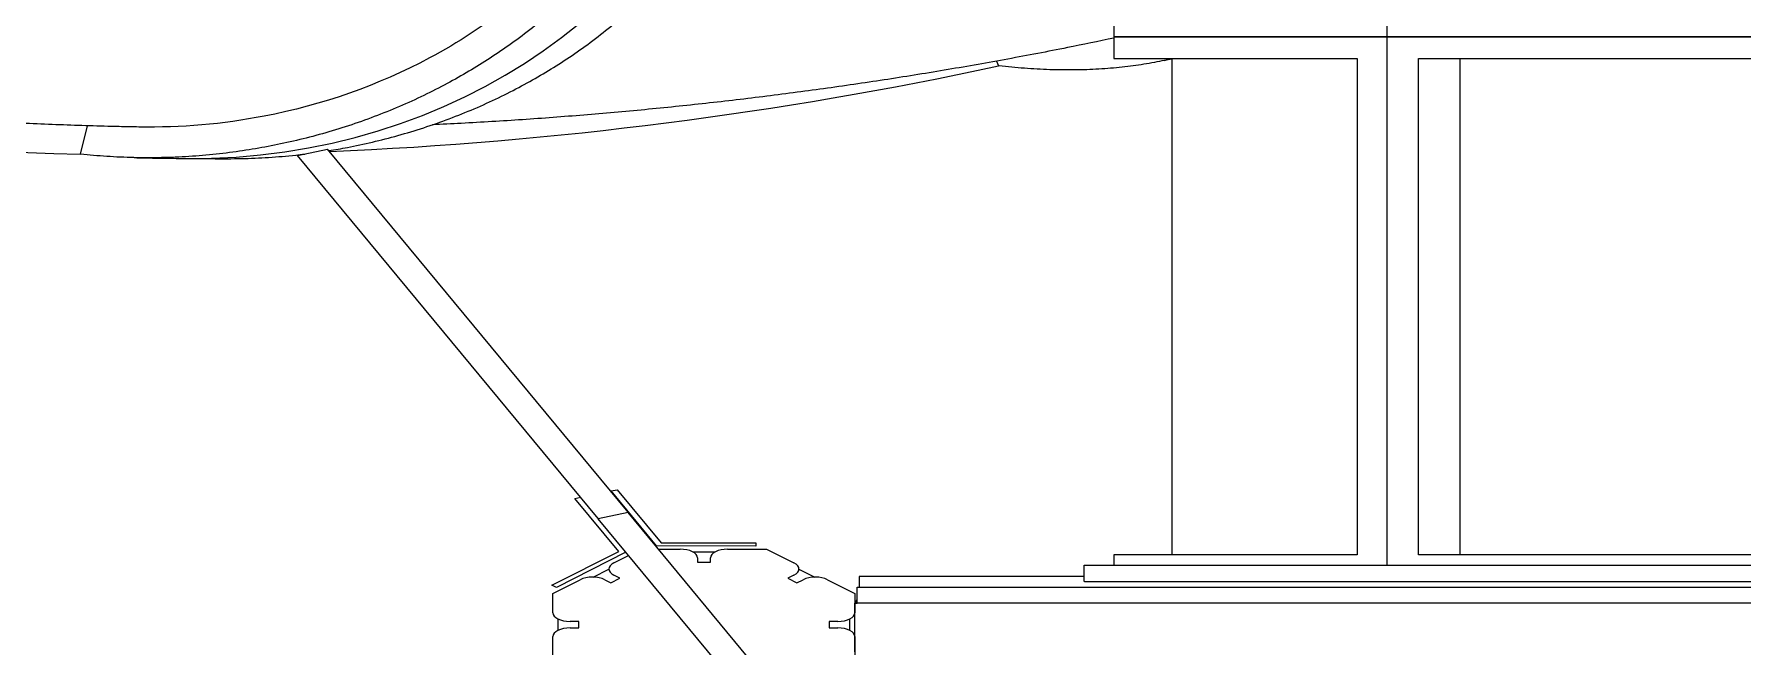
# Model space of a CAD drawing. Header units: millimetres. Extents: x 29838256 to 30236675, y -914750 to -833241.
# Drawn here: x 29970355 to 29971147, y -837465 to -837181 of the extents above; entities that cross this region are included whole.
import ezdxf

# ---------------------------------------------------------------- set-up
doc = ezdxf.new("R2010")
doc.units = ezdxf.units.MM
doc.header["$LTSCALE"] = 600
doc.header["$MEASUREMENT"] = 0
doc.layers.add('e-plan', color=9, linetype='CONTINUOUS')

msp = doc.modelspace()

# ---------------------------------------------------------------- linework, layer by layer
at = {"layer": 'e-plan', "extrusion": (0, -0.866025, 0.5)}
for p, q in [((29970981.79, -836932.02, 38199.82), (29970981.8, -837182.06, 37766.74)), ((29970981.79, -836932.02, 38199.82), (29970981.8, -837182.06, 37766.74)), ((29970855.25, -837172.06, 37784.06), (29970855.25, -837182.07, 37766.74)), ((29970981.8, -837182.06, 37766.74), (29970855.25, -837182.07, 37766.74)), ((29970855.25, -837182.07, 37766.74), (29970981.8, -837182.06, 37766.74)), ((29970855.25, -837182.07, 37766.74), (29970855.25, -837192.07, 37749.41)), ((29970981.8, -837182.06, 37766.74), (29970981.81, -837426.95, 37342.58)), ((29971592.85, -837182.06, 37766.75), (29970981.8, -837182.06, 37766.74)), ((29970981.8, -837182.06, 37766.74), (29970981.81, -837426.95, 37342.58)), ((29970981.8, -837182.06, 37766.74), (29971592.85, -837182.06, 37766.75)), ((29970800.9, -837193.25, 37747.37), (29970801.84, -837195.47, 37743.53)), ((29970855.25, -837192.07, 37749.41), (29970967.99, -837192.07, 37749.41)), ((29970882.1, -837192.07, 37749.41), (29970882.11, -837422.11, 37350.98)), ((29970967.99, -837192.07, 37749.41), (29970968, -837422.1, 37350.98)), ((29970996.44, -837192.07, 37749.42), (29971578.37, -837192.06, 37749.43)), ((29970996.45, -837422.1, 37350.98), (29970996.44, -837192.07, 37749.42)), ((29971015.55, -837192.07, 37749.42), (29971015.56, -837422.1, 37350.98)), ((29970379.34, -837223.22, 37695.45), (29970376.03, -837236.37, 37672.68)), ((29970476.9, -837237.02, 37671.55), (29970490.76, -837234.15, 37676.53)), ((29970616.27, -837405.24, 37380.18), (29970476.9, -837237.02, 37671.55)), ((29970630.13, -837402.37, 37385.15), (29970490.76, -837234.15, 37676.53)), ((29970622.23, -837392.53, 37402.2), (29970625.01, -837391.96, 37403.19)), ((29970625.01, -837391.96, 37403.19), (29970645.37, -837416.53, 37360.62)), ((29970605.39, -837396.02, 37396.15), (29970608.16, -837395.45, 37397.15)), ((29970625.75, -837420.6, 37353.59), (29970605.39, -837396.02, 37396.15)), ((29970643.29, -837417.94, 37358.19), (29970622.23, -837392.53, 37402.2)), ((29970616.19, -837405.39, 37379.93), (29970616.36, -837405.35, 37379.99)), ((29971252.46, -838173.39, 36049.71), (29970616.19, -837405.39, 37379.93)), ((29970616.27, -837405.24, 37380.18), (29970630.13, -837402.37, 37385.15)), ((29970616.36, -837405.35, 37379.99), (29970616.27, -837405.24, 37380.18)), ((29971266.32, -838170.52, 36054.68), (29970630.05, -837402.52, 37384.9)), ((29970643.07, -837417.99, 37358.11), (29970630.13, -837402.37, 37385.15)), ((29970594.7, -837436.19, 37326.58), (29970625.75, -837420.6, 37353.59)), ((29970629.06, -837420.93, 37353.01), (29970596.83, -837437.25, 37324.75)), ((29970623.5, -837425.89, 37344.41), (29970630.34, -837422.47, 37350.34)), ((29970642.89, -837418.02, 37358.04), (29970643.07, -837417.99, 37358.11)), ((29970689.36, -837418.08, 37357.94), (29970643.29, -837417.94, 37358.19)), ((29970644.14, -837419.53, 37355.44), (29970654.23, -837419.53, 37355.44)), ((29970645.37, -837416.53, 37360.62), (29970689.37, -837416.58, 37360.54)), ((29970660.04, -837420.78, 37353.27), (29970670.42, -837420.78, 37353.27)), ((29970662.23, -837423.53, 37348.51), (29970662.23, -837425.53, 37345.04)), ((29970668.23, -837425.53, 37345.04), (29970668.23, -837423.53, 37348.51)), ((29970676.23, -837419.53, 37355.44), (29970694.23, -837419.53, 37355.44)), ((29970689.37, -837416.58, 37360.54), (29970689.36, -837418.08, 37357.94)), ((29970694.23, -837419.53, 37355.44), (29970706.96, -837425.89, 37344.42)), ((29970968, -837422.1, 37350.98), (29970855.26, -837422.11, 37350.97)), ((29970855.26, -837422.11, 37350.97), (29970855.26, -837426.95, 37342.58)), ((29971578.38, -837422.1, 37350.99), (29970996.45, -837422.1, 37350.98)), ((29970613.82, -837432.5, 37332.97), (29970621.16, -837428.83, 37339.32)), ((29970626.33, -837432.97, 37332.16), (29970623.5, -837431.55, 37334.61)), ((29970662.23, -837425.53, 37345.04), (29970668.23, -837425.53, 37345.04)), ((29970706.96, -837431.55, 37334.62), (29970704.13, -837432.97, 37332.17)), ((29970709.3, -837428.83, 37339.33), (29970716.64, -837432.5, 37332.97)), ((29970841.51, -837434.46, 37329.59), (29970841.51, -837426.95, 37342.58)), ((29970841.51, -837426.95, 37342.58), (29970841.59, -837426.95, 37342.58)), ((29970841.59, -837426.95, 37342.58), (29971197.97, -837426.95, 37342.58)), ((29970596.83, -837437.25, 37324.75), (29970594.7, -837436.19, 37326.58)), ((29970595.22, -837440.04, 37319.92), (29970607.94, -837433.67, 37330.94)), ((29970619.26, -837433.67, 37330.94), (29970622.09, -837435.09, 37328.49)), ((29970622.09, -837435.09, 37328.49), (29970626.33, -837432.97, 37332.16)), ((29970704.13, -837432.97, 37332.17), (29970708.37, -837435.09, 37328.49)), ((29970708.37, -837435.09, 37328.49), (29970711.2, -837433.67, 37330.94)), ((29970722.51, -837433.67, 37330.94), (29970735.24, -837440.04, 37319.92)), ((29970736.24, -837437.11, 37324.99), (29971838.43, -837437.1, 37325.01)), ((29970736.24, -837444.61, 37312), (29970736.24, -837437.11, 37324.99)), ((29970737.24, -837432.11, 37333.64), (29970737.24, -837437.11, 37324.99)), ((29970841.51, -837432.11, 37333.64), (29970737.24, -837432.11, 37333.64)), ((29970841.51, -837432.11, 37333.65), (29970737.24, -837432.11, 37333.65)), ((29970737.24, -837432.11, 37333.65), (29970737.24, -837432.11, 37333.64)), ((29970841.59, -837434.46, 37329.59), (29970841.51, -837434.46, 37329.59)), ((29970841.59, -837434.46, 37329.59), (29971197.97, -837434.45, 37329.59)), ((29970595.22, -837449.04, 37304.33), (29970595.22, -837440.04, 37319.92)), ((29970735.24, -837440.04, 37319.92), (29970735.24, -837449.03, 37304.33)), ((29970735.24, -837444.61, 37312), (29970736.24, -837444.61, 37312)), ((29970735.24, -837467.11, 37273.02), (29970735.24, -837444.61, 37312)), ((29970736.24, -837443.28, 37314.29), (29970735.74, -837443.28, 37314.29)), ((29970735.74, -837444.61, 37312), (29970735.74, -837443.28, 37314.29)), ((29971838.43, -837444.6, 37312.01), (29970736.24, -837444.61, 37312)), ((29970597.72, -837457.13, 37290.31), (29970597.72, -837451.94, 37299.3)), ((29970607.22, -837453.04, 37297.4), (29970603.22, -837453.04, 37297.4)), ((29970607.22, -837456.04, 37292.2), (29970607.22, -837453.04, 37297.4)), ((29970727.24, -837453.04, 37297.4), (29970723.24, -837453.04, 37297.4)), ((29970723.24, -837453.04, 37297.4), (29970723.24, -837456.04, 37292.21)), ((29970732.74, -837451.94, 37299.3), (29970732.74, -837457.13, 37290.31)), ((29970595.22, -837469.04, 37269.69), (29970595.22, -837460.04, 37285.28)), ((29970603.22, -837456.04, 37292.2), (29970607.22, -837456.04, 37292.2)), ((29970723.24, -837456.04, 37292.21), (29970727.24, -837456.04, 37292.21)), ((29970735.24, -837460.04, 37285.28), (29970735.24, -837469.04, 37269.69))]:
    msp.add_line(p, q, dxfattribs=at)
for centre, start, end in [((29970654.23, -386367.01, 743904.3), 0.00119, 90.00119), ((29970676.23, -386367.01, 743904.3), 90.00119, 180.00119), ((29970629.16, -386377.39, 743904.3), 135.00119, 225.00119), ((29970701.3, -386377.39, 743904.3), 315.00119, 45.00119), ((29970613.6, -386392.95, 743904.3), 45.00119, 135.00119), ((29970716.86, -386392.95, 743904.3), 45.00119, 135.00119), ((29970603.22, -386418.02, 743904.3), 180.00119, 270.00119), ((29970727.24, -386418.02, 743904.3), 270.00119, 0.00119), ((29970603.22, -386440.02, 743904.3), 90.00119, 180.00119), ((29970727.24, -386440.02, 743904.3), 0.00119, 90.00119)]:
    msp.add_arc(centre, 8, start, end, dxfattribs=at)
at = {"layer": 'e-plan', "extrusion": (-2.77556e-17, -0.866025, 0.5)}
msp.add_ellipse((29970162.03, -836985.83, 38106.62), major_axis=(209.49, 188.94, 327.26), ratio=0.588243, start_param=3.269806, end_param=4.840602, dxfattribs=at)
at = {"layer": 'e-plan', "extrusion": (8.32667e-17, -0.866025, 0.5)}
msp.add_ellipse((29970162.03, -836985.83, 38106.62), major_axis=(209.49, 188.94, 327.26), ratio=0.588243, start_param=3.269806, end_param=4.840602, dxfattribs=at)
at = {"layer": 'e-plan', "extrusion": (-1.04083e-17, -0.866025, 0.5)}
msp.add_ellipse((29970434.1, -837022.4, 38043.29), major_axis=(8.69, 215.99, 374.11), ratio=0.583035, start_param=3.141593, end_param=4.552209, dxfattribs=at)
at = {"layer": 'e-plan', "extrusion": (-1.73472e-18, -0.866025, 0.5)}
msp.add_ellipse((29970434.1, -837022.4, 38043.29), major_axis=(8.69, 215.99, 374.11), ratio=0.583035, start_param=3.141593, end_param=4.552209, dxfattribs=at)
at = {"layer": 'e-plan', "extrusion": (-8.32667e-17, -0.866025, 0.5)}
msp.add_ellipse((29970547.12, -836580.73, 38808.29), major_axis=(-381.39, -637.99, -1105.03), ratio=0.802047, start_param=6.124206, end_param=6.482609, dxfattribs=at)
at = {"layer": 'e-plan', "extrusion": (5.55112e-17, -0.866025, 0.5)}
msp.add_ellipse((29970547.12, -836580.73, 38808.29), major_axis=(-381.39, -637.99, -1105.03), ratio=0.802047, start_param=0.305871, end_param=0.592122, dxfattribs=at)
at = {"layer": 'e-plan'}
for points, knots in [([(29970008.53, -837186.46, 37759.13), (29970008.61, -837186.47, 37759.11), (29970008.69, -837186.48, 37759.1), (29970012.87, -837186.93, 37758.31), (29970017.1, -837187.3, 37757.66), (29970025.78, -837187.9, 37756.63), (29970030.22, -837188.12, 37756.25), (29970039.29, -837188.39, 37755.78), (29970043.9, -837188.45, 37755.69), (29970053.24, -837188.38, 37755.79), (29970057.96, -837188.27, 37756), (29970067.45, -837187.87, 37756.68), (29970072.22, -837187.59, 37757.17), (29970081.74, -837186.87, 37758.41), (29970086.49, -837186.44, 37759.17), (29970095.91, -837185.43, 37760.91), (29970100.57, -837184.86, 37761.9), (29970109.74, -837183.61, 37764.07), (29970114.45, -837182.9, 37765.3), (29970124.08, -837181.3, 37768.06), (29970129, -837180.41, 37769.6), (29970138.97, -837178.47, 37772.97), (29970144.03, -837177.41, 37774.81), (29970154.21, -837175.11, 37778.78), (29970159.34, -837173.88, 37780.91), (29970169.61, -837171.27, 37785.44), (29970174.75, -837169.88, 37787.84), (29970184.97, -837166.97, 37792.88), (29970190.06, -837165.45, 37795.52), (29970200.11, -837162.3, 37800.98), (29970205.07, -837160.66, 37803.8), (29970214.82, -837157.32, 37809.59), (29970219.59, -837155.62, 37812.55), (29970228.9, -837152.16, 37818.53), (29970233.65, -837150.34, 37821.69), (29970243.24, -837146.5, 37828.34), (29970248.1, -837144.49, 37831.83), (29970257.84, -837140.29, 37839.09), (29970262.74, -837138.11, 37842.87), (29970272.5, -837133.6, 37850.68), (29970277.36, -837131.28, 37854.71), (29970287, -837126.5, 37862.97), (29970291.78, -837124.06, 37867.21), (29970301.18, -837119.08, 37875.83), (29970305.8, -837116.55, 37880.22), (29970314.85, -837111.44, 37889.07), (29970319.27, -837108.86, 37893.54), (29970327.86, -837103.69, 37902.49), (29970332.03, -837101.11, 37906.96), (29970340.06, -837095.97, 37915.85), (29970344.11, -837093.31, 37920.47), (29970352.22, -837087.81, 37929.99), (29970356.27, -837084.98, 37934.89), (29970364.31, -837079.18, 37944.94), (29970368.29, -837076.21, 37950.08), (29970376.14, -837070.17, 37960.54), (29970380, -837067.1, 37965.86), (29970387.54, -837060.9, 37976.6), (29970391.22, -837057.77, 37982.03), (29970398.37, -837051.48, 37992.92), (29970401.83, -837048.32, 37998.39), (29970408.5, -837042.03, 38009.29), (29970411.7, -837038.89, 38014.72), (29970414.83, -837035.73, 38020.2), (29970414.89, -837035.67, 38020.31), (29970414.95, -837035.61, 38020.41)], [19.600922, 19.600922, 19.600922, 19.600922, 19.992056, 19.992056, 39.984112, 39.984112, 59.976168, 59.976168, 79.968224, 79.968224, 99.96028, 99.96028, 119.952336, 119.952336, 139.944393, 139.944393, 159.936449, 159.936449, 179.929657, 179.929657, 199.922865, 199.922865, 219.916072, 219.916072, 239.90928, 239.90928, 259.902488, 259.902488, 279.895696, 279.895696, 299.888904, 299.888904, 319.882112, 319.882112, 339.877344, 339.877344, 359.872577, 359.872577, 379.867809, 379.867809, 399.863041, 399.863041, 419.858274, 419.858274, 439.853506, 439.853506, 459.848738, 459.848738, 479.843971, 479.843971, 499.842497, 499.842497, 519.841023, 519.841023, 539.839549, 539.839549, 559.838075, 559.838075, 579.836601, 579.836601, 599.835127, 599.835127, 619.833653, 619.833653, 620.231169, 620.231169, 620.231169, 620.231169]), ([(29970662.8, -837068.21, 37963.94), (29970662.71, -837068.51, 37963.43), (29970662.62, -837068.8, 37962.92), (29970661.49, -837072.47, 37956.56), (29970660.33, -837075.89, 37950.63), (29970657.79, -837082.76, 37938.75), (29970656.41, -837086.2, 37932.78), (29970653.43, -837093.07, 37920.89), (29970651.83, -837096.49, 37914.96), (29970648.44, -837103.27, 37903.22), (29970646.65, -837106.62, 37897.41), (29970642.89, -837113.23, 37885.97), (29970640.92, -837116.48, 37880.34), (29970636.85, -837122.83, 37869.34), (29970634.75, -837125.93, 37863.96), (29970630.44, -837131.95, 37853.53), (29970628.24, -837134.88, 37848.47), (29970623.8, -837140.5, 37838.72), (29970621.45, -837143.34, 37833.81), (29970616.51, -837149.01, 37823.98), (29970613.93, -837151.85, 37819.07), (29970608.54, -837157.47, 37809.34), (29970605.74, -837160.25, 37804.52), (29970599.96, -837165.73, 37795.03), (29970596.97, -837168.43, 37790.36), (29970590.85, -837173.69, 37781.25), (29970587.72, -837176.26, 37776.8), (29970581.34, -837181.23, 37768.18), (29970578.1, -837183.64, 37764.01), (29970571.55, -837188.28, 37755.97), (29970568.25, -837190.51, 37752.12), (29970561.64, -837194.76, 37744.75), (29970558.33, -837196.79, 37741.24), (29970551.76, -837200.62, 37734.6), (29970548.36, -837202.52, 37731.31), (29970541.33, -837206.24, 37724.87), (29970537.71, -837208.06, 37721.72), (29970530.3, -837211.58, 37715.62), (29970526.51, -837213.28, 37712.68), (29970518.8, -837216.54, 37707.03), (29970514.88, -837218.09, 37704.34), (29970506.96, -837221.03, 37699.24), (29970502.96, -837222.42, 37696.84), (29970494.93, -837225.01, 37692.35), (29970490.91, -837226.22, 37690.26), (29970482.88, -837228.44, 37686.42), (29970478.89, -837229.45, 37684.67), (29970470.97, -837231.28, 37681.49), (29970467.06, -837232.11, 37680.07), (29970459.38, -837233.56, 37677.54), (29970455.44, -837234.24, 37676.38), (29970447.39, -837235.43, 37674.3), (29970443.28, -837235.96, 37673.39), (29970434.97, -837236.84, 37671.86), (29970430.77, -837237.2, 37671.24), (29970422.3, -837237.74, 37670.3), (29970418.05, -837237.92, 37669.99), (29970409.54, -837238.1, 37669.68), (29970405.28, -837238.1, 37669.69), (29970396.83, -837237.91, 37670.02), (29970392.64, -837237.72, 37670.34), (29970384.35, -837237.18, 37671.27), (29970380.27, -837236.83, 37671.88), (29970376.19, -837236.39, 37672.65), (29970376.11, -837236.38, 37672.66), (29970376.03, -837236.37, 37672.68)], [1937.634468, 1937.634468, 1937.634468, 1937.634468, 1939.366083, 1939.366083, 1959.359835, 1959.359835, 1979.353587, 1979.353587, 1999.347339, 1999.347339, 2019.341091, 2019.341091, 2039.334842, 2039.334842, 2059.328594, 2059.328594, 2079.322346, 2079.322346, 2099.315647, 2099.315647, 2119.308948, 2119.308948, 2139.30225, 2139.30225, 2159.295551, 2159.295551, 2179.288852, 2179.288852, 2199.282153, 2199.282153, 2219.275454, 2219.275454, 2239.268755, 2239.268755, 2259.26178, 2259.26178, 2279.254804, 2279.254804, 2299.247828, 2299.247828, 2319.240852, 2319.240852, 2339.233876, 2339.233876, 2359.2269, 2359.2269, 2379.219924, 2379.219924, 2399.212949, 2399.212949, 2419.205815, 2419.205815, 2439.198681, 2439.198681, 2459.191548, 2459.191548, 2479.184414, 2479.184414, 2499.177281, 2499.177281, 2519.170147, 2519.170147, 2539.163014, 2539.163014, 2539.554949, 2539.554949, 2539.554949, 2539.554949]), ([(29970646.69, -837067.81, 37964.64), (29970638.59, -837092.81, 37921.33), (29970625.04, -837116.48, 37880.34), (29970588.02, -837159.13, 37806.47), (29970564.66, -837177.56, 37774.54), (29970514.3, -837204.46, 37727.96), (29970488.36, -837213.59, 37712.13), (29970442.21, -837222.49, 37696.72), (29970422.73, -837224.17, 37693.82), (29970403.36, -837223.81, 37694.43)], [3.924499, 3.924499, 3.924499, 3.924499, 158.176485, 158.176485, 316.376998, 316.376998, 457.078153, 457.078153, 556.795429, 556.795429, 556.795429, 556.795429]), ([(29970491.28, -837234.77, 37675.44), (29970494.22, -837234.3, 37676.26), (29970497.11, -837233.79, 37677.14), (29970503.76, -837232.52, 37679.35), (29970507.64, -837231.7, 37680.77), (29970515.48, -837229.86, 37683.95), (29970519.45, -837228.85, 37685.71), (29970527.4, -837226.63, 37689.55), (29970531.38, -837225.42, 37691.64), (29970539.33, -837222.83, 37696.13), (29970543.28, -837221.44, 37698.53), (29970551.11, -837218.5, 37703.63), (29970554.98, -837216.94, 37706.33), (29970562.6, -837213.68, 37711.98), (29970566.34, -837211.98, 37714.92), (29970573.65, -837208.46, 37721.02), (29970577.22, -837206.64, 37724.18), (29970584.14, -837202.92, 37730.62), (29970587.5, -837201.02, 37733.91), (29970593.95, -837197.18, 37740.55), (29970597.21, -837195.16, 37744.06), (29970603.71, -837190.9, 37751.43), (29970606.95, -837188.67, 37755.29), (29970613.37, -837184.03, 37763.33), (29970616.55, -837181.62, 37767.51), (29970622.8, -837176.64, 37776.13), (29970625.87, -837174.07, 37780.58), (29970631.86, -837168.81, 37789.7), (29970634.77, -837166.11, 37794.37), (29970640.42, -837160.63, 37803.86), (29970643.15, -837157.85, 37808.69), (29970648.4, -837152.22, 37818.43), (29970650.91, -837149.39, 37823.34), (29970655.71, -837143.71, 37833.17), (29970657.99, -837140.87, 37838.09), (29970662.3, -837135.24, 37847.84), (29970664.43, -837132.32, 37852.9), (29970668.59, -837126.29, 37863.34), (29970670.62, -837123.19, 37868.72), (29970674.54, -837116.83, 37879.72), (29970676.43, -837113.58, 37885.35), (29970680.03, -837106.97, 37896.8), (29970681.75, -837103.62, 37902.62), (29970684.98, -837096.83, 37914.36), (29970686.5, -837093.41, 37920.29), (29970689.32, -837086.54, 37932.19), (29970690.62, -837083.09, 37938.16), (29970693, -837076.22, 37950.06), (29970694.08, -837072.8, 37955.99), (29970695.07, -837069.35, 37961.96), (29970695.09, -837069.28, 37962.08), (29970695.11, -837069.22, 37962.2)], [145.082319, 145.082319, 145.082319, 145.082319, 159.936449, 159.936449, 179.929657, 179.929657, 199.922865, 199.922865, 219.916072, 219.916072, 239.90928, 239.90928, 259.902488, 259.902488, 279.895696, 279.895696, 299.888904, 299.888904, 319.882112, 319.882112, 339.877344, 339.877344, 359.872577, 359.872577, 379.867809, 379.867809, 399.863041, 399.863041, 419.858274, 419.858274, 439.853506, 439.853506, 459.848738, 459.848738, 479.843971, 479.843971, 499.842497, 499.842497, 519.841023, 519.841023, 539.839549, 539.839549, 559.838075, 559.838075, 579.836601, 579.836601, 599.835127, 599.835127, 619.833653, 619.833653, 620.231169, 620.231169, 620.231169, 620.231169]), ([(29970855.25, -837182.57, 37765.87), (29970848.1, -837184.08, 37763.24), (29970840.92, -837185.56, 37760.68), (29970824.55, -837188.83, 37755.03), (29970815.36, -837190.59, 37751.97), (29970796.91, -837193.99, 37746.09), (29970787.66, -837195.62, 37743.26), (29970769.12, -837198.76, 37737.82), (29970759.82, -837200.26, 37735.22), (29970741.18, -837203.14, 37730.24), (29970731.84, -837204.51, 37727.86), (29970713.12, -837207.12, 37723.34), (29970703.74, -837208.36, 37721.2), (29970684.96, -837210.7, 37717.13), (29970675.55, -837211.81, 37715.22), (29970656.72, -837213.89, 37711.62), (29970647.29, -837214.86, 37709.93), (29970628.41, -837216.67, 37706.8), (29970618.96, -837217.51, 37705.34), (29970600.06, -837219.06, 37702.67), (29970590.6, -837219.76, 37701.45), (29970571.68, -837221.04, 37699.24), (29970562.21, -837221.61, 37698.25), (29970548.29, -837222.35, 37696.96), (29970543.83, -837222.57, 37696.58), (29970539.38, -837222.78, 37696.22)], [15.179367, 15.179367, 15.179367, 15.179367, 40.002262, 40.002262, 71.537436, 71.537436, 103.005687, 103.005687, 134.404719, 134.404719, 165.734151, 165.734151, 196.993977, 196.993977, 228.184574, 228.184574, 259.306701, 259.306701, 290.361499, 290.361499, 321.350482, 321.350482, 352.275527, 352.275527, 366.810668, 366.810668, 366.810668, 366.810668]), ([(29970882.1, -837192.19, 37749.21), (29970880.96, -837192.46, 37748.74), (29970879.81, -837192.71, 37748.29), (29970875.64, -837193.61, 37746.74), (29970872.49, -837194.2, 37745.72), (29970865.94, -837195.25, 37743.91), (29970862.55, -837195.7, 37743.12), (29970855.57, -837196.45, 37741.81), (29970851.98, -837196.75, 37741.3), (29970844.64, -837197.18, 37740.56), (29970840.9, -837197.31, 37740.33), (29970833.29, -837197.4, 37740.18), (29970829.44, -837197.35, 37740.26), (29970821.66, -837197.1, 37740.7), (29970817.74, -837196.89, 37741.06), (29970809.89, -837196.31, 37742.07), (29970805.97, -837195.93, 37742.72), (29970801.99, -837195.48, 37743.5), (29970801.92, -837195.48, 37743.51), (29970801.84, -837195.47, 37743.53)], [2391.652153, 2391.652153, 2391.652153, 2391.652153, 2399.212949, 2399.212949, 2419.205815, 2419.205815, 2439.198681, 2439.198681, 2459.191548, 2459.191548, 2479.184414, 2479.184414, 2499.177281, 2499.177281, 2519.170147, 2519.170147, 2539.163014, 2539.163014, 2539.554949, 2539.554949, 2539.554949, 2539.554949]), ([(29970403.36, -837223.81, 37694.43), (29970400.3, -837223.75, 37694.53), (29970397.23, -837223.69, 37694.64), (29970384.98, -837223.41, 37695.13), (29970375.8, -837223.13, 37695.61), (29970357.3, -837222.45, 37696.8), (29970347.97, -837222.03, 37697.51), (29970329.37, -837221.07, 37699.17), (29970320.09, -837220.53, 37700.11), (29970301.58, -837219.31, 37702.23), (29970292.35, -837218.63, 37703.4), (29970273.94, -837217.15, 37705.97), (29970264.76, -837216.34, 37707.37), (29970249.49, -837214.89, 37709.89), (29970243.37, -837214.27, 37710.96), (29970237.27, -837213.63, 37712.07)], [0, 0, 0, 0, 10.000092, 10.000092, 40.002572, 40.002572, 70.545297, 70.545297, 101.052186, 101.052186, 131.527358, 131.527358, 161.975392, 161.975392, 182.360927, 182.360927, 182.360927, 182.360927]), ([(29970401.18, -837238, 37669.85), (29970402.8, -837238.04, 37669.79), (29970404.41, -837238.07, 37669.73), (29970407.64, -837238.14, 37669.62), (29970409.26, -837238.17, 37669.57), (29970412.49, -837238.22, 37669.47), (29970414.1, -837238.25, 37669.43), (29970417.33, -837238.29, 37669.35), (29970418.95, -837238.32, 37669.31), (29970422.18, -837238.36, 37669.24), (29970423.8, -837238.37, 37669.21), (29970425.41, -837238.39, 37669.18)], [2.76266315, 2.76266315, 2.76266315, 2.76266315, 2.76652178, 2.76652178, 2.7703804, 2.7703804, 2.77423902, 2.77423902, 2.77809765, 2.77809765, 2.78195627, 2.78195627, 2.78195627, 2.78195627]), ([(29970425.41, -837238.39, 37669.18), (29970426.68, -837238.4, 37669.16), (29970427.94, -837238.41, 37669.14), (29970430.47, -837238.44, 37669.1), (29970431.73, -837238.44, 37669.09), (29970434.26, -837238.46, 37669.06), (29970435.52, -837238.47, 37669.05), (29970438.05, -837238.48, 37669.03), (29970439.31, -837238.48, 37669.02), (29970441.83, -837238.49, 37669.01), (29970443.1, -837238.49, 37669), (29970444.36, -837238.49, 37669)], [2.78195627, 2.78195627, 2.78195627, 2.78195627, 2.78497363, 2.78497363, 2.78799099, 2.78799099, 2.79100835, 2.79100835, 2.79402572, 2.79402572, 2.79704308, 2.79704308, 2.79704308, 2.79704308]), ([(29970444.36, -837238.49, 37669), (29970446.5, -837238.5, 37669), (29970448.65, -837238.47, 37669.03), (29970455.03, -837238.34, 37669.27), (29970459.27, -837238.16, 37669.58), (29970467.69, -837237.62, 37670.51), (29970471.88, -837237.26, 37671.14), (29970477.41, -837236.67, 37672.17), (29970478.81, -837236.51, 37672.44), (29970480.2, -837236.34, 37672.74)], [69.857899, 69.857899, 69.857899, 69.857899, 79.968224, 79.968224, 99.96028, 99.96028, 119.952336, 119.952336, 126.744954, 126.744954, 126.744954, 126.744954])]:
    msp.add_open_spline(points, degree=3, knots=knots, dxfattribs=at)
msp.add_open_spline([(29970878.89, -837192.91, 37747.95), (29970879.96, -837192.68, 37748.35), (29970881.03, -837192.45, 37748.75), (29970882.1, -837192.22, 37749.16)], degree=3, dxfattribs=at)

doc.saveas('drawing.dxf')
